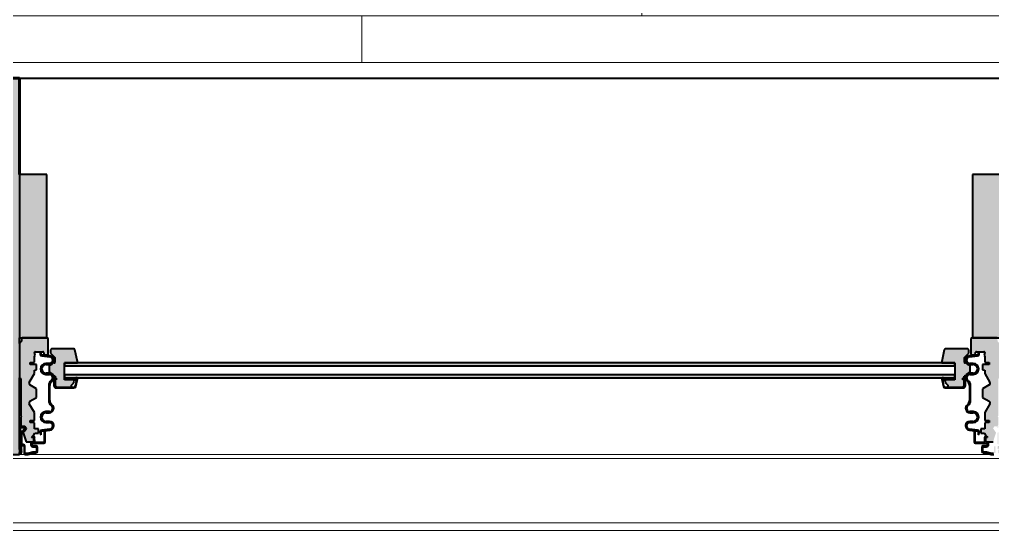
# Model space of a CAD drawing. Header units: inches. Extents: x 244 to 1417, y -3939 to 1080.
# Drawn here: x 381.34 to 423.03, y -3939.26 to -3917.36 of the extents above; entities that cross this region are included whole.
import ezdxf

# ---------------------------------------------------------------- set-up
doc = ezdxf.new("R2010")
doc.units = ezdxf.units.IN
doc.header["$MEASUREMENT"] = 0
for name, color, linetype, lineweight in [('A-FLOR-PATT', 8, 'Continuous', 40), ('A-GLAZ', 151, 'Continuous', 40), ('A-WALL', 113, 'Continuous', 18), ('A-WALL-PATT', 111, 'Continuous', 18), ('I-WALL', 2, 'Continuous', 18), ('Q-CASE', 31, 'Continuous', 40)]:
    doc.layers.add(name, color=color, linetype=linetype, lineweight=lineweight)

# ---------------------------------------------------------------- blocks, each defined once
blk = doc.blocks.new('Proline_Clad_Wood-Double-Hung_Vent_Unit - 42_ x 96_-725889-UNIT 6')
at = {"layer": 'A-GLAZ', "lineweight": 18}
h = blk.add_hatch(color=8, dxfattribs=at)
h.paths.add_polyline_path([(-20.636, 6), (-20.742, 6), (-20.737, 5.96), (-20.644, 5.96), (-20.433, 5.898), (-20.299, 5.898), (-20.295, 5.938), (-20.428, 5.938)], flags=0)
h.paths.add_polyline_path([(-20.95, 5.96), (-21, 5.91), (-21, 5.783), (-20.931, 5.797), (-20.931, 5.885)], flags=0)
h.paths.add_polyline_path([(-20.803, 5.939), (-20.803, 5.647), (-20.763, 5.647), (-20.763, 5.934)], flags=0)
h.paths.add_polyline_path([(-20.234, 5.877), (-20.274, 5.874), (-20.274, 5.7), (-20.234, 5.686)], flags=0)
h.paths.add_polyline_path([(-20.91, 5.767), (-20.975, 5.751), (-20.975, 5.631), (-20.91, 5.647)], flags=0)
h.paths.add_polyline_path([(-20.304, 5.67), (-20.422, 5.67), (-20.422, 5.63), (-20.29, 5.63)], flags=0)
h.paths.add_polyline_path([(-20.944, 5.587), (-20.944, 5.039), (-20.904, 5.083), (-20.904, 5.545)], flags=0)
h.paths.add_polyline_path([(-19.955, 5.521), (-20.422, 5.521), (-20.323, 5.481), (-19.966, 5.481)], flags=0)
h.paths.add_polyline_path([(-19.899, 5.465), (-19.939, 5.454), (-19.939, 5.011), (-19.899, 5.011), (-19.899, 5.15)], flags=0)
h.paths.add_polyline_path([(-20.345, 5.463), (-20.385, 5.449), (-20.389, 5.264), (-20.349, 5.276)], flags=0)
h.paths.add_polyline_path([(-20.919, 4.848), (-20.959, 4.808), (-20.85, 4.808)], flags=0)
h = blk.add_hatch(color=8, dxfattribs=at)
h.paths.add_polyline_path([(20.636, 6), (20.428, 5.938), (20.295, 5.938), (20.299, 5.898), (20.433, 5.898), (20.742, 6)], flags=0)
h.paths.add_polyline_path([(20.95, 5.96), (20.931, 5.797), (21, 5.783), (21, 5.91)], flags=0)
h.paths.add_polyline_path([(20.803, 5.939), (20.763, 5.934), (20.763, 5.647), (20.803, 5.647)], flags=0)
h.paths.add_polyline_path([(20.234, 5.877), (20.234, 5.686), (20.274, 5.7), (20.274, 5.874)], flags=0)
h.paths.add_polyline_path([(20.91, 5.767), (20.91, 5.647), (20.975, 5.631), (20.975, 5.751)], flags=0)
h.paths.add_polyline_path([(20.422, 5.67), (20.304, 5.67), (20.29, 5.63), (20.422, 5.63), (20.516, 5.575)], flags=0)
h.paths.add_polyline_path([(20.944, 5.587), (20.904, 5.545), (20.904, 5.083), (20.944, 5.039), (20.944, 5.15)], flags=0)
h.paths.add_polyline_path([(20.516, 5.575), (20.422, 5.521), (20.422, 5.481)], flags=0)
h.paths.add_polyline_path([(20.422, 5.521), (19.955, 5.521), (19.966, 5.481), (20.323, 5.481)], flags=0)
h.paths.add_polyline_path([(19.899, 5.465), (19.899, 5.011), (19.939, 5.011), (19.939, 5.454)], flags=0)
h.paths.add_polyline_path([(20.345, 5.463), (20.349, 5.276), (20.389, 5.264), (20.385, 5.449)], flags=0)
h.paths.add_polyline_path([(20.919, 4.848), (20.85, 4.808), (20.959, 4.808)], flags=0)
h = blk.add_hatch(color=8, dxfattribs=at)
h.paths.add_polyline_path([(-19.766, 1.703), (-19.791, 1.734), (-19.946, 1.734), (-19.966, 1.622), (-19.837, 1.674)], flags=0)
h.paths.add_polyline_path([(-20.391, 5.455), (-20.714, 5.455), (-20.838, 5.071), (-20.711, 4.879), (-20.772, 4.795), (-20.895, 4.791), (-20.938, 4.748), (-20.938, 4.404), (-20.907, 4.373), (-20.938, 4.342), (-20.938, 2.756), (-21, 2.721), (-21, 1.245), (-20.907, 1.152), (-20.884, 1.001), (-19.828, 1.001), (-19.766, 1.063), (-19.766, 1.703), (-19.996, 1.597), (-20.346, 1.608), (-20.353, 1.633), (-20.328, 1.766), (-20.359, 1.767), (-20.359, 2.048), (-20.547, 2.054), (-20.547, 2.142), (-20.266, 2.152), (-20.266, 2.378), (-20.359, 2.382), (-20.359, 2.535), (-20.587, 2.975), (-20.55, 3.023), (-20.266, 3.187), (-20.266, 3.554), (-20.587, 3.766), (-20.579, 3.826), (-20.359, 4.207), (-20.359, 4.543), (-20.547, 4.55), (-20.547, 4.638), (-20.359, 4.645), (-20.359, 4.903), (-20.182, 4.909), (-20.182, 5.089), (-20.342, 5.094), (-20.407, 5.212), (-20.448, 5.213), (-20.477, 5.268), (-20.391, 5.271)], flags=0)
h = blk.add_hatch(color=8, dxfattribs=at)
h.paths.add_polyline_path([(19.766, 1.703), (19.966, 1.622), (19.946, 1.734), (19.791, 1.734)], flags=0)
h.paths.add_polyline_path([(20.391, 5.455), (20.391, 5.271), (20.477, 5.268), (20.448, 5.213), (20.407, 5.212), (20.342, 5.094), (20.182, 5.089), (20.182, 4.909), (20.359, 4.903), (20.359, 4.645), (20.546, 4.638), (20.546, 4.55), (20.359, 4.543), (20.359, 4.207), (20.587, 3.766), (20.55, 3.719), (20.266, 3.554), (20.266, 3.187), (20.587, 2.975), (20.552, 2.869), (20.359, 2.535), (20.359, 2.382), (20.266, 2.378), (20.266, 2.152), (20.546, 2.142), (20.546, 2.054), (20.359, 2.048), (20.359, 1.767), (20.328, 1.766), (20.346, 1.608), (20.322, 1.597), (19.976, 1.604), (19.766, 1.703), (19.766, 1.063), (19.828, 1.001), (20.884, 1.001), (20.907, 1.152), (21, 1.245), (21, 2.721), (20.938, 2.756), (20.938, 4.342), (20.907, 4.373), (20.938, 4.404), (20.938, 4.748), (20.895, 4.791), (20.772, 4.795), (20.711, 4.879), (20.773, 4.992), (20.838, 5.071), (20.714, 5.455)], flags=0)
h = blk.add_hatch(color=8, dxfattribs=at)
h.paths.add_polyline_path([(-20.076, 5.166), (-20.116, 5.097), (-20.076, 5.029), (-20.076, 5.15)], flags=0)
h.paths.add_polyline_path([(-20.048, 4.999), (-20.047, 4.953), (-19.703, 4.914), (-19.576, 4.765), (-19.719, 4.63), (-19.865, 4.63), (-20.067, 4.514), (-20.067, 4.281), (-19.837, 4.165), (-19.719, 4.165), (-19.583, 4.066), (-19.636, 3.907), (-19.717, 3.813), (-19.746, 3.693), (-19.717, 2.92), (-19.636, 2.827), (-19.583, 2.667), (-19.719, 2.568), (-19.865, 2.568), (-20.067, 2.452), (-20.067, 2.219), (-19.837, 2.103), (-19.719, 2.103), (-19.576, 1.969), (-19.703, 1.819), (-20.047, 1.78), (-20.048, 1.735), (-19.697, 1.774), (-19.531, 1.971), (-19.719, 2.148), (-19.861, 2.148), (-20.048, 2.336), (-19.837, 2.523), (-19.719, 2.523), (-19.54, 2.653), (-19.614, 2.869), (-19.677, 2.941), (-19.701, 3.041), (-19.677, 3.792), (-19.61, 3.87), (-19.54, 4.08), (-19.719, 4.21), (-19.861, 4.21), (-20.048, 4.398), (-19.837, 4.585), (-19.719, 4.585), (-19.531, 4.762), (-19.697, 4.959), (-19.837, 4.975)], flags=0)
h.paths.add_polyline_path([(-20.076, 1.704), (-20.116, 1.637), (-20.076, 1.616)], flags=0)
h = blk.add_hatch(color=8, dxfattribs=at)
h.paths.add_polyline_path([(20.076, 5.166), (20.076, 5.029), (20.116, 5.097), (20.085, 5.15)], flags=0)
h.paths.add_polyline_path([(20.048, 4.999), (19.697, 4.959), (19.531, 4.762), (19.718, 4.585), (19.86, 4.585), (20.048, 4.398), (19.86, 4.21), (19.718, 4.21), (19.54, 4.08), (19.61, 3.87), (19.677, 3.792), (19.701, 3.693), (19.677, 2.941), (19.61, 2.863), (19.54, 2.653), (19.718, 2.523), (19.86, 2.523), (20.048, 2.336), (19.86, 2.148), (19.718, 2.148), (19.531, 1.971), (19.697, 1.774), (20.048, 1.735), (20.047, 1.78), (19.703, 1.819), (19.576, 1.969), (19.718, 2.103), (19.865, 2.103), (20.067, 2.219), (20.067, 2.452), (19.865, 2.568), (19.718, 2.568), (19.583, 2.667), (19.672, 2.869), (19.717, 2.92), (19.746, 3.041), (19.717, 3.813), (19.636, 3.907), (19.583, 4.066), (19.718, 4.165), (19.865, 4.165), (20.067, 4.281), (20.067, 4.514), (19.865, 4.63), (19.718, 4.63), (19.576, 4.765), (19.703, 4.914), (20.047, 4.953)], flags=0)
h.paths.add_polyline_path([(20.076, 1.704), (20.076, 1.616), (20.116, 1.637)], flags=0)
for points in [[(-19.415, 3.115), (-19.468, 3.034), (-19.468, 2.804), (-19.422, 2.797), (-19.422, 2.728), (-19.488, 2.64), (-19.616, 2.526), (-19.728, 2.475), (-19.728, 2.197), (-19.482, 2.045), (-19.482, 1.851), (-19.672, 1.657), (-19.672, 1.52), (-19.625, 1.473), (-18.668, 1.473), (-18.622, 1.51), (-18.513, 2.076), (-19.075, 2.076), (-19.075, 2.801), (-18.699, 2.815), (-18.691, 2.944), (-18.769, 3.024), (-18.769, 3.115)], [(19.333, 3.115), (18.769, 3.115), (18.769, 3.024), (18.691, 2.944), (18.699, 2.815), (19.075, 2.801), (19.075, 2.076), (18.513, 2.076), (18.513, 2.021), (18.622, 1.51), (18.668, 1.473), (19.625, 1.473), (19.672, 1.52), (19.672, 1.657), (19.482, 1.851), (19.491, 2.067), (19.728, 2.197), (19.728, 2.475), (19.616, 2.526), (19.422, 2.728), (19.422, 2.797), (19.468, 2.804), (19.468, 3.034), (19.415, 3.115)], [(19.524, 3.059), (19.501, 3.057), (19.532, 2.869)], [(-19.075, 2.712), (-19.075, 2.587), (19.075, 2.587), (19.075, 2.712), (-17.776, 2.712)], [(-19.075, 2.201), (-19.075, 2.076), (19.075, 2.076), (19.075, 2.201), (-17.776, 2.201)], [(-21, 1.001), (-21, -6), (-19.828, -6), (-19.837, 1.001)], [(21, 1.001), (19.828, 1.001), (19.828, -6), (21, -6), (21, 0.587)]]:
    blk.add_hatch(color=8, dxfattribs=at).paths.add_polyline_path(points, flags=0)
h = blk.add_hatch(color=8, dxfattribs=at)
h.paths.add_polyline_path([(-19.436, 3.148), (-19.436, 3.124), (-18.666, 3.148)], flags=0)
h.paths.add_polyline_path([(-18.584, 3.082), (-18.607, 3.077), (-18.539, 2.869)], flags=0)
at = {"layer": 'A-GLAZ', "color": 250}
for p, q in [((-20.636, 6), (-20.742, 6)), ((-20.737, 5.96), (-20.644, 5.96)), ((-20.644, 5.96), (-20.433, 5.898)), ((-20.428, 5.938), (-20.636, 6)), ((-20.433, 5.898), (-20.299, 5.898)), ((-20.295, 5.938), (-20.428, 5.938)), ((-20.274, 5.874), (-20.274, 5.7)), ((-20.234, 5.686), (-20.234, 5.877)), ((20.234, 5.877), (20.234, 5.686)), ((20.274, 5.7), (20.274, 5.874)), ((20.428, 5.938), (20.295, 5.938)), ((20.299, 5.898), (20.433, 5.898)), ((20.636, 6), (20.428, 5.938)), ((20.433, 5.898), (20.644, 5.96)), ((20.742, 6), (20.636, 6)), ((20.644, 5.96), (20.737, 5.96)), ((20.763, 5.934), (20.763, 5.647)), ((20.803, 5.647), (20.803, 5.939)), ((20.9, 5.91), (20.9, 5.879)), ((20.9, 5.879), (20.931, 5.885)), ((20.931, 5.885), (20.9, 5.792)), ((21, 5.783), (21, 5.91)), ((-20.391, 5.455), (-20.714, 5.455)), ((-20.304, 5.67), (-20.422, 5.67)), ((-20.422, 5.63), (-20.29, 5.63)), ((-19.955, 5.521), (-20.422, 5.521)), ((-20.391, 5.271), (-20.391, 5.455)), ((-20.385, 5.449), (-20.389, 5.264)), ((-20.349, 5.276), (-20.345, 5.463)), ((-20.323, 5.481), (-19.966, 5.481)), ((-19.939, 5.454), (-19.939, 5.011)), ((-19.899, 5.011), (-19.899, 5.465)), ((19.899, 5.465), (19.899, 5.011)), ((19.939, 5.011), (19.939, 5.454)), ((20.422, 5.521), (19.955, 5.521)), ((19.966, 5.481), (20.323, 5.481)), ((20.29, 5.63), (20.422, 5.63)), ((20.422, 5.67), (20.304, 5.67)), ((20.345, 5.463), (20.349, 5.276)), ((20.389, 5.264), (20.385, 5.449)), ((20.714, 5.455), (20.391, 5.455)), ((20.391, 5.455), (20.391, 5.271)), ((20.838, 5.071), (20.714, 5.455)), ((20.879, 5.616), (20.834, 5.616)), ((20.834, 5.576), (20.873, 5.576)), ((20.9, 5.792), (20.931, 5.797)), ((20.904, 5.545), (20.904, 5.083)), ((20.931, 5.797), (20.91, 5.767)), ((20.91, 5.767), (20.91, 5.647)), ((20.944, 5.039), (20.944, 5.587)), ((20.975, 5.751), (21, 5.783)), ((20.975, 5.631), (20.975, 5.751)), ((-20.477, 5.268), (-20.391, 5.271)), ((-20.448, 5.213), (-20.477, 5.268)), ((-20.389, 5.264), (-20.453, 5.264)), ((-20.453, 5.264), (-20.423, 5.223)), ((-20.407, 5.212), (-20.448, 5.213)), ((-20.342, 5.094), (-20.407, 5.212)), ((-20.182, 5.089), (-20.342, 5.094)), ((-20.182, 4.909), (-20.182, 5.089)), ((-20.076, 5.166), (-20.116, 5.097)), ((-20.116, 5.097), (-20.116, 5.031)), ((-20.076, 5.029), (-20.076, 5.166)), ((20.116, 5.097), (20.076, 5.166)), ((20.076, 5.166), (20.076, 5.029)), ((20.116, 5.031), (20.116, 5.097)), ((20.342, 5.094), (20.182, 5.089)), ((20.182, 5.089), (20.182, 4.909)), ((20.407, 5.212), (20.342, 5.094)), ((20.453, 5.264), (20.389, 5.264)), ((20.391, 5.271), (20.477, 5.268)), ((20.448, 5.213), (20.407, 5.212)), ((20.423, 5.223), (20.453, 5.264)), ((20.477, 5.268), (20.448, 5.213)), ((20.83, 5.009), (20.838, 5.071)), ((20.853, 5.044), (20.831, 5.005)), ((-20.547, 4.638), (-20.359, 4.645)), ((-20.547, 4.55), (-20.547, 4.638)), ((-20.359, 4.903), (-20.182, 4.909)), ((-20.359, 4.645), (-20.359, 4.903)), ((-19.697, 4.959), (-20.048, 4.999)), ((-20.047, 4.953), (-19.703, 4.914)), ((-19.719, 4.63), (-19.865, 4.63)), ((20.048, 4.999), (19.697, 4.959)), ((19.703, 4.914), (20.047, 4.953)), ((19.865, 4.63), (19.718, 4.63)), ((20.182, 4.909), (20.359, 4.903)), ((20.359, 4.903), (20.359, 4.645)), ((20.359, 4.645), (20.546, 4.638)), ((20.546, 4.638), (20.546, 4.55)), ((20.711, 4.879), (20.74, 4.943)), ((20.772, 4.795), (20.711, 4.879)), ((20.741, 4.93), (20.741, 4.898)), ((20.895, 4.791), (20.772, 4.795)), ((20.778, 4.836), (20.819, 4.816)), ((20.781, 4.895), (20.781, 4.926)), ((20.843, 4.848), (20.801, 4.869)), ((20.919, 4.848), (20.843, 4.848)), ((20.85, 4.808), (20.959, 4.808)), ((20.857, 4.97), (20.872, 4.997)), ((20.938, 4.748), (20.895, 4.791)), ((20.938, 4.404), (20.938, 4.748)), ((-20.579, 3.826), (-20.359, 4.207)), ((-20.359, 4.543), (-20.547, 4.55)), ((-20.359, 4.207), (-20.359, 4.543)), ((-19.861, 4.585), (-19.719, 4.585)), ((-19.719, 4.21), (-19.861, 4.21)), ((19.718, 4.585), (19.86, 4.585)), ((19.86, 4.21), (19.718, 4.21)), ((20.546, 4.55), (20.359, 4.543)), ((20.359, 4.543), (20.359, 4.207)), ((20.359, 4.207), (20.579, 3.826)), ((20.907, 4.373), (20.938, 4.404)), ((20.938, 4.342), (20.907, 4.373)), ((20.938, 2.756), (20.938, 4.342)), ((-19.865, 4.165), (-19.719, 4.165)), ((19.718, 4.165), (19.865, 4.165)), ((-20.266, 3.554), (-20.55, 3.719)), ((-20.266, 3.187), (-20.266, 3.554)), ((-19.746, 3.693), (-19.746, 3.041)), ((-19.701, 3.041), (-19.701, 3.693)), ((19.701, 3.693), (19.701, 3.041)), ((19.746, 3.041), (19.746, 3.693)), ((20.55, 3.719), (20.266, 3.554)), ((20.266, 3.554), (20.266, 3.187)), ((-20.55, 3.023), (-20.266, 3.187)), ((-19.524, 3.059), (-19.537, 2.774)), ((-19.513, 2.773), (-19.501, 3.057)), ((-19.415, 3.115), (-19.468, 3.034)), ((-19.468, 3.034), (-19.468, 2.804)), ((-18.666, 3.148), (-19.436, 3.148)), ((-19.436, 3.124), (-18.666, 3.124)), ((-18.769, 3.115), (-19.415, 3.115)), ((-18.769, 3.024), (-18.769, 3.115)), ((-18.691, 2.944), (-18.769, 3.024)), ((-18.607, 3.077), (-18.541, 2.764)), ((-18.518, 2.769), (-18.584, 3.082)), ((18.584, 3.082), (18.518, 2.769)), ((18.541, 2.764), (18.607, 3.077)), ((19.436, 3.148), (18.666, 3.148)), ((18.666, 3.124), (19.436, 3.124)), ((18.769, 3.024), (18.691, 2.944)), ((19.415, 3.115), (18.769, 3.115)), ((18.769, 3.115), (18.769, 3.024)), ((19.468, 3.034), (19.415, 3.115)), ((19.468, 2.804), (19.468, 3.034)), ((19.501, 3.057), (19.513, 2.773)), ((19.537, 2.774), (19.524, 3.059)), ((20.266, 3.187), (20.55, 3.023)), ((-20.359, 2.535), (-20.579, 2.916)), ((-20.359, 2.382), (-20.359, 2.535)), ((-19.719, 2.568), (-19.865, 2.568)), ((-19.861, 2.523), (-19.719, 2.523)), ((-19.485, 2.802), (-19.487, 2.771)), ((-19.454, 2.798), (-19.485, 2.802)), ((-19.468, 2.804), (-19.422, 2.797)), ((-19.422, 2.728), (-19.468, 2.721)), ((-19.468, 2.721), (-19.468, 2.651)), ((-19.456, 2.767), (-19.454, 2.798)), ((-19.422, 2.797), (-19.422, 2.728)), ((-19.075, 2.801), (-18.699, 2.815)), ((-19.075, 2.076), (-19.075, 2.801)), ((19.075, 2.712), (-19.075, 2.712)), ((-19.075, 2.712), (-19.075, 2.587)), ((-19.075, 2.587), (19.075, 2.587)), ((-18.655, 2.881), (-18.673, 2.917)), ((-18.581, 2.865), (-18.661, 2.801)), ((-18.641, 2.777), (-18.561, 2.841)), ((-18.561, 2.841), (-18.581, 2.865)), ((18.581, 2.865), (18.561, 2.841)), ((18.561, 2.841), (18.641, 2.777)), ((18.661, 2.801), (18.581, 2.865)), ((18.673, 2.917), (18.655, 2.881)), ((18.699, 2.815), (19.075, 2.801)), ((19.075, 2.801), (19.075, 2.076)), ((19.075, 2.587), (19.075, 2.712)), ((19.422, 2.797), (19.468, 2.804)), ((19.422, 2.728), (19.422, 2.797)), ((19.468, 2.721), (19.422, 2.728)), ((19.485, 2.802), (19.454, 2.798)), ((19.454, 2.798), (19.456, 2.767)), ((19.468, 2.651), (19.468, 2.721)), ((19.487, 2.771), (19.485, 2.802)), ((19.865, 2.568), (19.718, 2.568)), ((19.718, 2.523), (19.86, 2.523)), ((20.579, 2.916), (20.359, 2.535)), ((20.359, 2.535), (20.359, 2.382)), ((21, 2.721), (20.938, 2.756)), ((21, 1.245), (21, 2.721)), ((-20.547, 2.142), (-20.266, 2.152)), ((-20.547, 2.054), (-20.547, 2.142)), ((-20.266, 2.378), (-20.359, 2.382)), ((-20.266, 2.152), (-20.266, 2.378)), ((-19.865, 2.103), (-19.719, 2.103)), ((-19.719, 2.148), (-19.861, 2.148)), ((-19.728, 2.475), (-19.728, 2.197)), ((19.075, 2.201), (-19.075, 2.201)), ((-19.075, 2.201), (-19.075, 2.076)), ((19.075, 2.076), (19.075, 2.201)), ((19.86, 2.148), (19.718, 2.148)), ((19.718, 2.103), (19.865, 2.103)), ((19.728, 2.197), (19.728, 2.475)), ((20.359, 2.382), (20.266, 2.378)), ((20.266, 2.378), (20.266, 2.152)), ((20.266, 2.152), (20.546, 2.142)), ((20.546, 2.142), (20.546, 2.054)), ((-20.359, 2.048), (-20.547, 2.054)), ((-20.359, 1.767), (-20.359, 2.048)), ((-20.328, 1.766), (-20.359, 1.767)), ((-20.353, 1.633), (-20.328, 1.766)), ((-20.116, 1.703), (-20.116, 1.637)), ((-20.076, 1.616), (-20.076, 1.704)), ((-20.048, 1.735), (-19.697, 1.774)), ((-19.703, 1.819), (-20.047, 1.78)), ((-19.946, 1.734), (-19.966, 1.622)), ((-19.791, 1.734), (-19.946, 1.734)), ((-19.766, 1.063), (-19.766, 1.703)), ((-19.482, 1.851), (-19.672, 1.657)), ((-19.544, 2.076), (-19.513, 2.076)), ((-19.482, 2.045), (-19.482, 1.851)), ((-19.075, 2.076), (19.075, 2.076)), ((-18.513, 2.076), (-19.075, 2.076)), ((-18.622, 1.51), (-18.513, 2.021)), ((-18.513, 2.021), (-18.513, 2.076)), ((19.075, 2.076), (18.513, 2.076)), ((18.513, 2.076), (18.513, 2.021)), ((18.513, 2.021), (18.622, 1.51)), ((19.482, 1.851), (19.482, 2.045)), ((19.672, 1.657), (19.482, 1.851)), ((19.513, 2.076), (19.544, 2.076)), ((19.697, 1.774), (20.048, 1.735)), ((20.047, 1.78), (19.703, 1.819)), ((19.766, 1.703), (19.766, 1.063)), ((19.946, 1.734), (19.791, 1.734)), ((19.966, 1.622), (19.946, 1.734)), ((20.076, 1.704), (20.076, 1.616)), ((20.116, 1.637), (20.116, 1.703)), ((20.359, 1.767), (20.328, 1.766)), ((20.328, 1.766), (20.353, 1.633)), ((20.546, 2.054), (20.359, 2.048)), ((20.359, 2.048), (20.359, 1.767)), ((-19.996, 1.597), (-20.322, 1.597)), ((-20.116, 1.637), (-20.076, 1.616)), ((-19.672, 1.657), (-19.672, 1.52)), ((-19.672, 1.52), (-19.625, 1.473)), ((-19.625, 1.473), (-18.668, 1.473)), ((18.668, 1.473), (19.625, 1.473)), ((19.625, 1.473), (19.672, 1.52)), ((19.672, 1.52), (19.672, 1.657)), ((20.322, 1.597), (19.996, 1.597)), ((20.076, 1.616), (20.116, 1.637)), ((-19.828, 1.001), (-21, 1.001)), ((-20.884, 1.001), (-19.828, 1.001)), ((-19.828, -6), (-19.828, 1.001)), ((19.828, 1.001), (19.828, -6)), ((21, 1.001), (19.828, 1.001)), ((19.828, 1.001), (20.884, 1.001)), ((20.884, 1.001), (20.907, 1.025)), ((20.907, 1.152), (21, 1.245)), ((20.907, 1.025), (20.907, 1.152)), ((21, -6), (21, 1.001)), ((-21, -6), (-19.828, -6)), ((19.828, -6), (21, -6))]:
    blk.add_line(p, q, dxfattribs=at)
for centre, radius, start, end in [((-20.299, 5.874), 0.0242, 360, 90), ((-20.295, 5.877), 0.061, 0, 90), ((20.295, 5.877), 0.061, 90, 180), ((20.299, 5.874), 0.0242, 90, 180), ((20.737, 5.934), 0.0265, 360, 90), ((20.742, 5.939), 0.061, 0, 90), ((20.95, 5.91), 0.05, 360, 180), ((-20.422, 5.575), 0.0945, 90, 270), ((-20.422, 5.575), 0.0545, 90, 270), ((-20.417, 5.449), 0.032, 358.9819, 98.1628), ((-20.323, 5.459), 0.0224, 90, 169.0382), ((-20.304, 5.7), 0.0298, 270, 0), ((-20.29, 5.686), 0.056, 270, 0), ((-19.966, 5.454), 0.0271, 360, 90), ((-19.955, 5.465), 0.056, 0, 90), ((19.955, 5.465), 0.056, 90, 180), ((19.966, 5.454), 0.0271, 90, 180), ((20.29, 5.686), 0.056, 180, 270), ((20.304, 5.7), 0.0298, 180, 270), ((20.323, 5.459), 0.0224, 10.9618, 90), ((20.417, 5.449), 0.032, 81.8372, 181.0181), ((20.422, 5.575), 0.0945, 270, 90), ((20.422, 5.575), 0.0545, 270, 90), ((20.834, 5.647), 0.071, 180, 270), ((20.834, 5.647), 0.031, 180, 270), ((20.873, 5.545), 0.031, 0, 90), ((20.879, 5.647), 0.031, 270, 0), ((20.928, 5.631), 0.0471, 290, 360), ((-20.408, 5.282), 0.0599, 256.011, 354.4207), ((-20.038, 5.031), 0.078, 180, 263.5665), ((-20.045, 5.029), 0.031, 180, 263.5665), ((-19.919, 5.011), 0.0199, 180, 0), ((19.919, 5.011), 0.0199, 180, 360), ((20.038, 5.031), 0.078, 276.4335, 360), ((20.045, 5.029), 0.031, 276.4335, 0), ((20.408, 5.282), 0.0599, 185.5793, 283.989), ((20.826, 4.92), 0.0887, 87.5158, 165.2118), ((20.826, 4.92), 0.0855, 86.6981, 173.3244), ((20.841, 5.113), 0.0698, 280.3602, 334.8546), ((20.899, 4.981), 0.031, 358.8693, 150), ((20.92, 4.988), 0.0557, 350.889, 64.45), ((-19.865, 4.398), 0.232, 90, 270), ((-19.719, 4.773), 0.188, 270, 83.5665), ((-19.719, 4.773), 0.143, 270, 83.5665), ((19.718, 4.773), 0.188, 96.4335, 270), ((19.718, 4.773), 0.143, 96.4335, 270), ((19.865, 4.398), 0.232, 270, 90), ((20.808, 4.896), 0.0673, 178.094, 243.4349), ((20.812, 4.926), 0.031, 90, 180), ((20.813, 4.899), 0.0319, 186.4786, 247.5214), ((20.818, 5.022), 0.0653, 265.0045, 306.5886), ((20.85, 4.879), 0.071, 243.4349, 270), ((20.943, 4.832), 0.0287, 302.4683, 146.9153), ((20.953, 4.983), 0.0227, 186.8496, 350.889), ((-19.861, 4.398), 0.187, 90, 270), ((-19.719, 4.023), 0.188, 305.5043, 90), ((19.718, 4.023), 0.188, 90, 234.4957), ((19.86, 4.398), 0.187, 270, 90), ((-20.511, 3.787), 0.078, 150.0027, 240.0027), ((-19.483, 3.693), 0.263, 125.5043, 180), ((-19.719, 4.023), 0.143, 305.5043, 90), ((-19.483, 3.693), 0.218, 125.5043, 180), ((19.718, 4.023), 0.143, 90, 234.4957), ((19.483, 3.693), 0.218, 0, 54.4957), ((19.483, 3.693), 0.263, 360, 54.4957), ((20.511, 3.787), 0.078, 299.9973, 29.9973), ((-20.511, 2.955), 0.078, 119.9973, 209.9973), ((-19.483, 3.041), 0.263, 180, 234.4957), ((-19.483, 3.041), 0.218, 180, 234.4957), ((-19.436, 3.059), 0.0885, 90, 179.9343), ((-19.435, 3.059), 0.0652, 90.0749, 181.5911), ((-18.763, 2.874), 0.1, 25.2607, 44.1399), ((-18.666, 3.064), 0.0835, 12, 90), ((-18.666, 3.064), 0.06, 12, 90), ((18.666, 3.064), 0.0835, 90, 168), ((18.666, 3.064), 0.06, 90, 168), ((18.763, 2.874), 0.1, 135.8601, 154.7393), ((19.436, 3.059), 0.0885, 0.0657, 90), ((19.435, 3.059), 0.0652, 358.4089, 89.9251), ((19.483, 3.041), 0.218, 305.5043, 0), ((19.483, 3.041), 0.263, 305.5043, 360), ((20.511, 2.955), 0.078, 330.0027, 60.0027), ((-19.865, 2.336), 0.232, 90, 270), ((-19.861, 2.336), 0.187, 90, 270), ((-19.719, 2.711), 0.188, 270, 54.4957), ((-19.719, 2.711), 0.143, 270, 54.4957), ((-19.705, 2.656), 0.158, 270, 338.35), ((-19.5, 2.575), 0.0625, 99.2606, 158.35), ((-19.496, 2.772), 0.0405, 177.486, 352.3244), ((-19.5, 2.772), 0.013, 176.8292, 356.8949), ((-19.51, 2.707), 0.0706, 269.8511, 306.5633), ((-18.697, 2.861), 0.0458, 266.9924, 25.2607), ((-18.639, 2.772), 0.0361, 128.685, 321.315), ((-18.624, 2.742), 0.0386, 18.1661, 115.8735), ((-18.564, 2.759), 0.0475, 191.6531, 12), ((-18.564, 2.759), 0.024, 192.1562, 12), ((18.564, 2.759), 0.0475, 168, 348.3469), ((18.564, 2.759), 0.024, 168, 347.8438), ((18.624, 2.742), 0.0386, 64.1265, 161.8339), ((18.639, 2.772), 0.0361, 218.685, 51.315), ((18.697, 2.861), 0.0458, 154.7393, 273.0076), ((19.496, 2.772), 0.0405, 187.6756, 2.514), ((19.51, 2.707), 0.0706, 233.4367, 270.1489), ((19.5, 2.772), 0.013, 183.1051, 3.1708), ((19.5, 2.575), 0.0625, 21.65, 80.7394), ((19.718, 2.711), 0.188, 125.5043, 270), ((19.705, 2.656), 0.158, 201.65, 270), ((19.718, 2.711), 0.143, 125.5043, 270), ((19.86, 2.336), 0.187, 270, 90), ((19.865, 2.336), 0.232, 270, 90), ((-19.705, 2.475), 0.0232, 90, 180), ((-19.698, 2.197), 0.0297, 180, 270), ((-19.719, 1.961), 0.187, 276.4335, 90), ((-19.719, 1.961), 0.142, 276.4335, 90), ((-19.733, 1.988), 0.183, 38.9118, 79.0882), ((-19.544, 2.131), 0.0551, 211.6569, 270), ((19.718, 1.961), 0.187, 90, 263.5665), ((19.544, 2.131), 0.0551, 270, 328.3431), ((19.718, 1.961), 0.142, 90, 263.5665), ((19.733, 1.988), 0.183, 100.9118, 141.0882), ((19.698, 2.197), 0.0297, 270, 360), ((19.705, 2.475), 0.0232, 360, 90), ((-20.038, 1.703), 0.078, 96.4335, 180), ((-20.045, 1.704), 0.031, 96.4335, 180), ((-19.8, 1.701), 0.0336, 3.4669, 74.5331), ((-19.513, 2.045), 0.031, 0, 90), ((19.513, 2.045), 0.031, 90, 180), ((19.8, 1.701), 0.0336, 105.4669, 176.5331), ((20.038, 1.703), 0.078, 360, 83.5665), ((20.045, 1.704), 0.031, 0, 83.5665), ((-20.322, 1.627), 0.0308, 169.6071, 270.3559), ((-19.996, 1.628), 0.031, 270, 350), ((-18.668, 1.52), 0.047, 270.0001, 348), ((18.668, 1.52), 0.047, 192, 270), ((19.996, 1.628), 0.031, 190, 270), ((20.322, 1.627), 0.0308, 269.6441, 10.3929), ((-19.828, 1.063), 0.062, 270, 360), ((19.828, 1.063), 0.062, 180, 270)]:
    blk.add_arc(centre, radius, start, end, dxfattribs=at)
blk = doc.blocks.new('Casework 199 - Casework 11-747752-UNIT 6')
at = {"layer": 'Q-CASE', "color": 8, "lineweight": 18}
for p, q in [((452.006, -3936.176), (356.585, -3936.176)), ((353.835, -3938.926), (454.756, -3938.926)), ((353.504, -3939.258), (455.088, -3939.258))]:
    blk.add_line(p, q, dxfattribs=at)

msp = doc.modelspace()

# ---------------------------------------------------------------- hatches: boundary and pattern name
at = {"layer": 'A-FLOR-PATT', "lineweight": 9}
h = msp.add_hatch(dxfattribs=at)
h.set_pattern_fill('FP_1', color=43, style=0, pattern_type=2)
h.set_pattern_definition([(0, (0, 0.8), (0, 2), []), (90, (0, 0.8), (-8, 8), [2, -28]), (90, (12, 4.8), (-8, 8), [2, -28])])
h.paths.add_polyline_path([(413.932, -3919.872), (440.775, -3919.872), (482.594, -3857.872), (556.995, -3857.872), (556.995, -3853.153), (555.745, -3853.153), (555.745, -3849.653), (559.37, -3849.653), (559.37, -3849.403), (560.37, -3849.403), (560.37, -3849.653), (562.37, -3849.653), (562.37, -3821.653), (560.37, -3821.653), (560.37, -3821.903), (559.37, -3821.903), (559.37, -3821.653), (555.745, -3821.653), (555.745, -3818.153), (556.995, -3818.153), (556.995, -3813.747), (551.87, -3813.747), (551.87, -3814.997), (548.37, -3814.997), (548.37, -3812.372), (548.12, -3812.372), (548.12, -3811.372), (548.37, -3811.372), (548.37, -3807.747), (551.87, -3807.747), (551.87, -3808.997), (571.995, -3808.997), (571.995, -3751.872), (513.745, -3751.872), (513.745, -3808.997), (516.87, -3808.997), (516.87, -3807.747), (520.37, -3807.747), (520.37, -3811.372), (520.62, -3811.372), (520.62, -3812.372), (520.37, -3812.372), (520.37, -3814.997), (516.87, -3814.997), (516.87, -3813.747), (508.995, -3813.747), (508.995, -3750.744), (507.159, -3750.744), (507.159, -3751.994), (503.659, -3751.994), (503.659, -3749.369), (503.409, -3749.369), (503.409, -3748.369), (503.659, -3748.369), (503.659, -3744.744), (507.159, -3744.744), (507.159, -3745.994), (508.995, -3745.994), (508.995, -3720.622), (507.745, -3720.622), (507.745, -3717.122), (511.37, -3717.122), (511.37, -3689.122), (507.745, -3689.122), (507.745, -3685.622), (508.995, -3685.622), (508.995, -3677.968), (525.808, -3677.968), (525.808, -3675.593), (527.87, -3675.593), (527.87, -3628.751), (526.62, -3628.751), (526.62, -3625.251), (529.62, -3625.251), (529.62, -3625.001), (530.62, -3625.001), (530.62, -3625.251), (533.87, -3625.251), (533.87, -3628.751), (532.62, -3628.751), (532.62, -3673.218), (649.245, -3673.218), (649.23, -3672.968), (589.308, -3672.968), (589.308, -3670.903), (537.745, -3670.903), (537.745, -3517.2), (581.245, -3517.2), (581.245, -3514.997), (532.62, -3514.997), (532.62, -3585.751), (533.87, -3585.751), (533.87, -3589.251), (530.62, -3589.251), (530.62, -3589.501), (529.62, -3589.501), (529.62, -3589.251), (526.62, -3589.251), (526.62, -3585.751), (527.87, -3585.751), (527.87, -3510.247), (617.112, -3510.247), (616.925, -3510.2), (616.783, -3510.07), (616.72, -3509.888), (616.588, -3508.491), (616.379, -3508.282), (616.379, -3483.239), (615.297, -3483.213), (615.297, -3483.155), (615.206, -3483.093), (615.199, -3483.042), (615.226, -3481.417), (615.267, -3481.326), (615.343, -3481.297), (615.345, -3481.277), (615.967, -3481.271), (616.379, -3481.271), (616.405, -3480.345), (616.437, -3480.305), (616.599, -3480.247), (617.801, -3480.247), (617.971, -3480.345), (617.997, -3480.444), (617.997, -3482.255), (618.078, -3482.28), (618.124, -3482.34), (618.198, -3482.35), (618.258, -3482.304), (618.271, -3482.255), (618.349, -3482.255), (618.349, -3480.247), (645.024, -3480.276), (645.094, -3480.345), (645.12, -3480.444), (645.12, -3479.997), (616.379, -3479.997), (616.379, -3478.247), (621.12, -3478.247), (621.12, -3435.372), (531.48, -3435.372), (531.48, -3437.935), (530.23, -3438.935), (529.73, -3438.935), (528.293, -3440.372), (504.793, -3440.372), (503.355, -3438.935), (502.855, -3438.935), (501.605, -3437.935), (501.605, -3435.372), (477.12, -3435.372), (477.12, -3411.372), (465.629, -3411.372), (465.629, -3407.247), (465.558, -3407.247), (465.558, -3411.372), (315.62, -3411.372), (315.62, -3414.152), (263.294, -3466.478), (263.294, -3541.275), (313.77, -3591.751), (339.95, -3591.751), (339.95, -3571.563), (465.948, -3571.563), (465.948, -3591.751), (465.823, -3591.751), (465.823, -3615.626), (461.073, -3615.626), (461.073, -3596.501), (426.073, -3596.501), (426.073, -3680.501), (461.073, -3680.501), (461.073, -3675.626), (465.823, -3675.626), (465.823, -3689.376), (467.073, -3689.376), (467.073, -3692.876), (463.448, -3692.876), (463.448, -3693.126), (462.448, -3693.126), (462.448, -3692.876), (459.823, -3692.876), (459.823, -3689.376), (461.073, -3689.376), (461.073, -3685.251), (421.323, -3685.251), (421.323, -3596.501), (315.62, -3596.501), (315.62, -3710.872), (329.995, -3710.872), (329.995, -3733.744), (348.948, -3733.744), (348.948, -3740.494), (329.995, -3740.494), (329.995, -3764.994), (461.073, -3764.994), (461.073, -3740.494), (408.948, -3740.494), (408.948, -3733.744), (461.073, -3733.744), (461.073, -3728.376), (459.823, -3728.376), (459.823, -3724.876), (462.448, -3724.876), (462.448, -3724.626), (463.448, -3724.626), (463.448, -3724.876), (467.073, -3724.876), (467.073, -3728.376), (465.823, -3728.376), (465.823, -3745.994), (468.159, -3745.994), (468.159, -3744.744), (471.659, -3744.744), (471.659, -3748.369), (471.909, -3748.369), (471.909, -3749.369), (471.659, -3749.369), (471.659, -3751.994), (468.159, -3751.994), (468.159, -3750.744), (465.823, -3750.744), (465.823, -3769.744), (329.995, -3769.744), (329.995, -3787.872), (315.62, -3787.872), (315.62, -3857.872), (325.793, -3857.872), (367.613, -3919.872), (397.44, -3919.872)], flags=0)
h.paths.add_polyline_path([(374.391, -3912.12), (372.793, -3911.959), (371.363, -3911.634), (369.899, -3911.102), (368.508, -3910.385), (367.222, -3909.494), (366.064, -3908.451), (365.055, -3907.281), (364.214, -3906.005), (363.565, -3904.649), (363.13, -3903.239), (362.911, -3901.587), (362.894, -3900.346), (363.014, -3899.011), (363.253, -3897.67), (363.578, -3896.373), (363.969, -3895.118), (364.454, -3893.823), (365.196, -3892.181), (365.759, -3891.079), (366.634, -3889.481), (368.077, -3886.906), (368.704, -3885.941), (369.266, -3885.206), (369.461, -3885.009), (369.707, -3884.921), (371.457, -3885.972), (370.696, -3887.34), (369.912, -3888.886), (368.848, -3891.066), (368.111, -3892.7), (367.475, -3894.339), (367.199, -3895.18), (366.984, -3895.936), (366.761, -3896.89), (366.619, -3897.717), (366.527, -3898.643), (366.516, -3899.551), (366.603, -3900.474), (366.817, -3901.413), (367.08, -3902.162), (367.629, -3903.205), (368.039, -3903.816), (366.814, -3901.349), (366.717, -3897.905), (367.5, -3894.744), (368.519, -3892.234), (369.753, -3889.662), (371.557, -3886.122), (376.216, -3888.403), (380.508, -3890.826), (384.654, -3893.501), (388.487, -3896.319), (388.215, -3896.721), (385.26, -3900.877), (384.005, -3902.503), (382.685, -3904.027), (380.2, -3906.22), (377.281, -3907.638), (374.6, -3907.731), (375.721, -3907.803), (376.585, -3907.764), (377.418, -3907.634), (378.54, -3907.267), (379.451, -3906.828), (380.324, -3906.286), (381.144, -3905.673), (381.981, -3904.946), (382.738, -3904.207), (383.484, -3903.403), (384.211, -3902.549), (384.934, -3901.637), (386.478, -3899.546), (388.024, -3897.343), (388.598, -3896.448), (388.695, -3896.33), (390.427, -3897.37), (390.465, -3897.63), (390.383, -3897.894), (390.154, -3898.413), (389.679, -3899.329), (388.919, -3900.586), (386.136, -3904.762), (385.595, -3905.487), (384.977, -3906.259), (384.119, -3907.224), (383.194, -3908.158), (382.202, -3909.055), (380.892, -3910.05), (379.968, -3910.654), (378.706, -3911.297), (377.343, -3911.778), (375.893, -3912.055), (374.784, -3912.102)], flags=0)
h.paths.add_polyline_path([(430.292, -3912.12), (428.592, -3912.017), (427.339, -3911.778), (425.976, -3911.297), (424.715, -3910.654), (423.552, -3909.895), (422.179, -3908.781), (421.488, -3908.158), (420.564, -3907.224), (419.705, -3906.259), (418.546, -3904.762), (417.838, -3903.747), (416.838, -3902.224), (415.243, -3899.742), (414.684, -3898.734), (414.278, -3897.833), (414.218, -3897.63), (414.258, -3897.369), (416.004, -3896.319), (416.818, -3897.577), (417.924, -3899.153), (419.217, -3900.933), (420.472, -3902.549), (421.519, -3903.759), (422.123, -3904.389), (422.777, -3905.017), (423.439, -3905.591), (423.965, -3906.007), (424.729, -3906.534), (425.699, -3907.068), (426.502, -3907.405), (427.367, -3907.651), (428.415, -3907.789), (429.391, -3907.792), (430.036, -3907.711), (427.367, -3907.621), (424.391, -3906.175), (421.809, -3903.834), (420.111, -3901.796), (418.381, -3899.439), (416.184, -3896.3), (420.391, -3893.254), (424.457, -3890.653), (428.741, -3888.253), (433.125, -3886.122), (433.273, -3886.393), (435.573, -3890.976), (436.454, -3892.906), (437.207, -3894.844), (437.99, -3898.005), (437.852, -3901.382), (436.643, -3903.834), (437.274, -3902.819), (437.607, -3902.153), (437.936, -3901.193), (438.123, -3900.193), (438.172, -3899.049), (438.106, -3898.051), (437.966, -3897.109), (437.698, -3895.936), (437.424, -3894.992), (437.06, -3893.936), (436.701, -3893.019), (436.164, -3891.774), (435.042, -3889.43), (433.865, -3887.111), (433.308, -3886.114), (433.226, -3885.972), (434.975, -3884.921), (435.222, -3885.009), (435.417, -3885.206), (435.768, -3885.653), (436.354, -3886.501), (437.106, -3887.762), (439.487, -3892.181), (439.762, -3892.741), (440.264, -3893.907), (440.713, -3895.118), (441.104, -3896.373), (441.429, -3897.67), (441.669, -3899.011), (441.793, -3900.393), (441.768, -3901.809), (441.552, -3903.239), (441.114, -3904.654), (440.468, -3906.005), (439.627, -3907.281), (438.618, -3908.451), (437.46, -3909.494), (436.174, -3910.385), (434.784, -3911.102), (433.195, -3911.663), (431.812, -3911.976), (430.425, -3912.107)], flags=0)
h.paths.add_polyline_path([(562.37, -3857.872), (562.37, -3853.153), (561.745, -3853.153), (561.745, -3857.872)], flags=0)
h.paths.add_polyline_path([(560.37, -3851.153), (561.745, -3851.153), (561.745, -3850.403), (556.995, -3850.403), (556.995, -3851.153), (559.37, -3851.153)], flags=0)
h.paths.add_polyline_path([(420.775, -3849.902), (360.909, -3849.902), (360.909, -3770.902), (420.909, -3770.902), (420.909, -3849.902)], flags=0)
h.paths.add_polyline_path([(561.745, -3820.903), (561.745, -3820.153), (556.995, -3820.153), (556.995, -3820.903), (560.37, -3820.903)], flags=0)
h.paths.add_polyline_path([(562.37, -3818.153), (562.37, -3813.747), (561.745, -3813.747), (561.745, -3818.153)], flags=0)
h.paths.add_polyline_path([(549.87, -3813.747), (549.87, -3808.997), (549.12, -3808.997), (549.12, -3813.747)], flags=0)
h.paths.add_polyline_path([(519.62, -3813.747), (519.62, -3808.997), (518.87, -3808.997), (518.87, -3813.747)], flags=0)
h.paths.add_polyline_path([(435.411, -3784.9), (422.411, -3784.9), (422.411, -3771.899), (435.411, -3771.899)], flags=0)
h.paths.add_polyline_path([(359.407, -3784.9), (346.407, -3784.9), (346.408, -3771.899), (359.408, -3771.927), (359.408, -3773.155)], flags=0)
h.paths.add_polyline_path([(505.159, -3750.744), (505.159, -3745.994), (504.409, -3745.994), (504.409, -3750.744)], flags=0)
h.paths.add_polyline_path([(470.159, -3750.744), (470.909, -3750.744), (470.909, -3745.994), (470.159, -3745.994), (470.159, -3749.369)], flags=0)
h.paths.add_polyline_path([(461.073, -3726.376), (465.823, -3726.376), (465.823, -3725.626), (461.073, -3725.626)], flags=0)
h.paths.add_polyline_path([(511.37, -3718.622), (511.37, -3717.872), (508.995, -3717.872), (508.995, -3718.622)], flags=0)
h.paths.add_polyline_path([(463.448, -3692.126), (465.823, -3692.126), (465.823, -3691.376), (461.073, -3691.376), (461.073, -3692.126), (463.41, -3692.126)], flags=0)
h.paths.add_polyline_path([(511.37, -3688.372), (511.37, -3687.622), (508.995, -3687.622), (508.995, -3688.372)], flags=0)
h.paths.add_polyline_path([(525.808, -3683.06), (525.808, -3682.093), (513.745, -3682.093), (513.745, -3683.06)], flags=0)
h.paths.add_polyline_path([(397.44, -3676.95), (337.595, -3676.95), (337.595, -3597.95), (397.595, -3597.95), (397.595, -3676.95), (397.461, -3676.95)], flags=0)
h.paths.add_polyline_path([(459.834, -3675.751), (428.834, -3675.751), (428.834, -3646.751), (459.834, -3646.751), (459.834, -3675.626)], flags=0)
h.paths.add_polyline_path([(527.87, -3626.751), (532.62, -3626.751), (532.62, -3626.001), (527.87, -3626.001)], flags=0)
h.paths.add_polyline_path([(429.573, -3622.198), (429.573, -3598.198), (453.573, -3598.198), (453.573, -3622.198)], flags=0)
h.paths.add_polyline_path([(532.62, -3614.751), (519.63, -3607.251), (532.62, -3599.751), (532.62, -3608.881)], flags=0)
h.paths.add_polyline_path([(331.469, -3610.948), (323.093, -3610.948), (323.093, -3597.948), (336.093, -3597.95), (336.093, -3610.948), (331.9, -3610.948)], flags=0)
h.paths.add_polyline_path([(399.097, -3610.948), (399.097, -3597.948), (412.097, -3597.948), (412.097, -3610.948)], flags=0)
h.paths.add_polyline_path([(532.62, -3588.501), (532.62, -3587.751), (527.87, -3587.751), (527.87, -3588.501), (530.62, -3588.501)], flags=0)
h.paths.add_polyline_path([(435.943, -3537.278), (433.94, -3537.052), (432.038, -3536.387), (430.332, -3535.314), (428.907, -3533.889), (427.834, -3532.183), (427.169, -3530.281), (426.943, -3528.278), (427.169, -3526.275), (427.834, -3524.373), (428.907, -3522.667), (430.332, -3521.241), (432.038, -3520.169), (433.94, -3519.504), (435.943, -3519.278), (437.946, -3519.504), (439.848, -3520.169), (441.555, -3521.241), (442.98, -3522.667), (444.052, -3524.373), (444.717, -3526.275), (444.943, -3528.278), (444.717, -3530.281), (444.052, -3532.183), (442.98, -3533.889), (441.555, -3535.314), (439.848, -3536.387), (437.946, -3537.052)], flags=0)
h.paths.add_polyline_path([(416.136, -3531.419), (330.136, -3531.419), (330.136, -3501.419), (416.136, -3501.419), (416.136, -3530.281)], flags=0)
h.paths.add_polyline_path([(625.592, -3517.2), (649.245, -3517.2), (649.245, -3514.997), (585.995, -3514.997), (585.995, -3517.2), (618.349, -3517.2)], flags=0)
h.paths.add_polyline_path([(645.068, -3510.247), (645.12, -3510.247), (645.094, -3510.149), (645.063, -3510.189), (644.923, -3510.247)], flags=0)
h.paths.add_polyline_path([(617.997, -3510.247), (618.349, -3510.247), (618.349, -3508.239), (618.268, -3508.214), (618.222, -3508.154), (618.147, -3508.144), (618.087, -3508.19), (618.074, -3508.239), (617.997, -3508.239), (617.971, -3510.149), (617.94, -3510.189), (617.801, -3510.247), (617.991, -3510.247)], flags=0)
h.paths.add_polyline_path([(393.909, -3468.591), (377.929, -3468.591), (377.929, -3466.567), (393.926, -3466.567), (393.926, -3468.591)], flags=0)
h.paths.add_polyline_path([(353.932, -3468.576), (353.929, -3466.552), (369.926, -3466.529), (369.908, -3468.552)], flags=0)
h.paths.add_polyline_path([(393.909, -3465.341), (377.924, -3465.341), (377.924, -3460.587), (369.901, -3460.587), (369.908, -3465.302), (353.922, -3465.326), (353.908, -3460.587), (344.802, -3460.587), (344.802, -3452.831), (339.927, -3452.831), (339.927, -3436.846), (344.802, -3436.846), (344.802, -3429.021), (353.912, -3429.021), (353.917, -3424.326), (369.902, -3424.342), (369.922, -3429.021), (377.909, -3429.021), (377.914, -3424.341), (393.899, -3424.357), (393.919, -3429.021), (403.728, -3429.021), (403.728, -3436.832), (408.476, -3436.832), (408.476, -3452.817), (403.728, -3452.817), (403.728, -3460.587), (393.909, -3460.587), (393.909, -3462.859)], flags=0)
h.paths.add_polyline_path([(338.701, -3452.847), (336.677, -3452.847), (336.677, -3436.85), (338.701, -3436.85)], flags=0)
h.paths.add_polyline_path([(409.702, -3452.833), (409.702, -3436.836), (411.726, -3436.836), (411.726, -3452.833)], flags=0)
h.paths.add_polyline_path([(525.94, -3439.372), (526.48, -3439.372), (527.199, -3439.179), (527.444, -3438.935), (505.642, -3438.935), (505.887, -3439.179), (506.605, -3439.372), (512.888, -3439.372)], flags=0)
h.paths.add_polyline_path([(393.917, -3423.131), (377.92, -3423.114), (377.922, -3421.091), (393.919, -3421.107)], flags=0)
h.paths.add_polyline_path([(369.922, -3423.116), (353.923, -3423.099), (353.925, -3421.076), (369.922, -3421.092), (369.92, -3423.116)], flags=0)
h.paths.add_polyline_path([(529.12, -3395.122), (529.12, -3389.903), (437.999, -3389.903), (437.999, -3390.653), (436.749, -3390.653), (436.749, -3395.122), (528.585, -3395.122)], flags=0)
h.paths.add_polyline_path([(430.749, -3395.122), (431.999, -3395.122), (431.999, -3390.653), (430.749, -3390.653), (430.749, -3389.903), (313.274, -3389.903), (315.62, -3392.25), (315.62, -3395.122), (376.976, -3395.122)], flags=0)
at = {"layer": 'A-WALL-PATT'}
h = msp.add_hatch(color=8, dxfattribs=at)
h.paths.add_polyline_path([(442.968, -3923.997), (445.75, -3919.872), (423.341, -3919.872), (423.341, -3923.997), (430.425, -3923.997)], flags=0)
h.paths.add_polyline_path([(381.341, -3923.997), (381.341, -3919.872), (367.613, -3919.872), (370.395, -3923.997), (380.947, -3923.997)], flags=0)
h = msp.add_hatch(color=8, dxfattribs=at)
h.paths.add_polyline_path([(430.425, -3935.997), (434.874, -3935.997), (442.968, -3923.997), (423.341, -3923.997), (423.341, -3935.997), (426.302, -3935.997)], flags=0)
h.paths.add_polyline_path([(359.039, -3935.997), (381.341, -3935.997), (381.341, -3923.997), (350.945, -3923.997), (356.208, -3931.8)], flags=0)

# ---------------------------------------------------------------- linework, layer by layer
at = {"layer": 'A-WALL', "color": 250, "lineweight": 40}
for p, q in [((381.341, -3931.242), (381.341, -3930.998)), ((381.341, -3935.78), (381.341, -3932.718)), ((359.039, -3935.997), (381.341, -3935.997)), ((381.341, -3935.997), (381.341, -3935.907))]:
    msp.add_line(p, q, dxfattribs=at)
at = {"layer": 'A-WALL', "color": 8}
for p, q in [((381.599, -3935.997), (381.341, -3935.997)), ((422.977, -3935.997), (381.705, -3935.997))]:
    msp.add_line(p, q, dxfattribs=at)
at = {"layer": 'I-WALL', "color": 10, "lineweight": 60}
for p, q in [((381.341, -3919.872), (367.613, -3919.872)), ((381.341, -3923.997), (381.341, -3919.872))]:
    msp.add_line(p, q, dxfattribs=at)
at = {"layer": 'I-WALL', "color": 250, "lineweight": 40}
msp.add_line((381.341, -3919.872), (423.341, -3919.872), dxfattribs=at)

# ---------------------------------------------------------------- block references
at = {"layer": 'A-GLAZ', "color": 50, "lineweight": 18, "rotation": 180}
msp.add_blockref('Proline_Clad_Wood-Double-Hung_Vent_Unit - 42_ x 96_-725889-UNIT 6', (402.341, -3929.997), dxfattribs=at)
at = {"layer": 'Q-CASE', "color": 8, "lineweight": 18}
msp.add_blockref('Casework 199 - Casework 11-747752-UNIT 6', (0, 0), dxfattribs=at)

doc.saveas('drawing.dxf')
